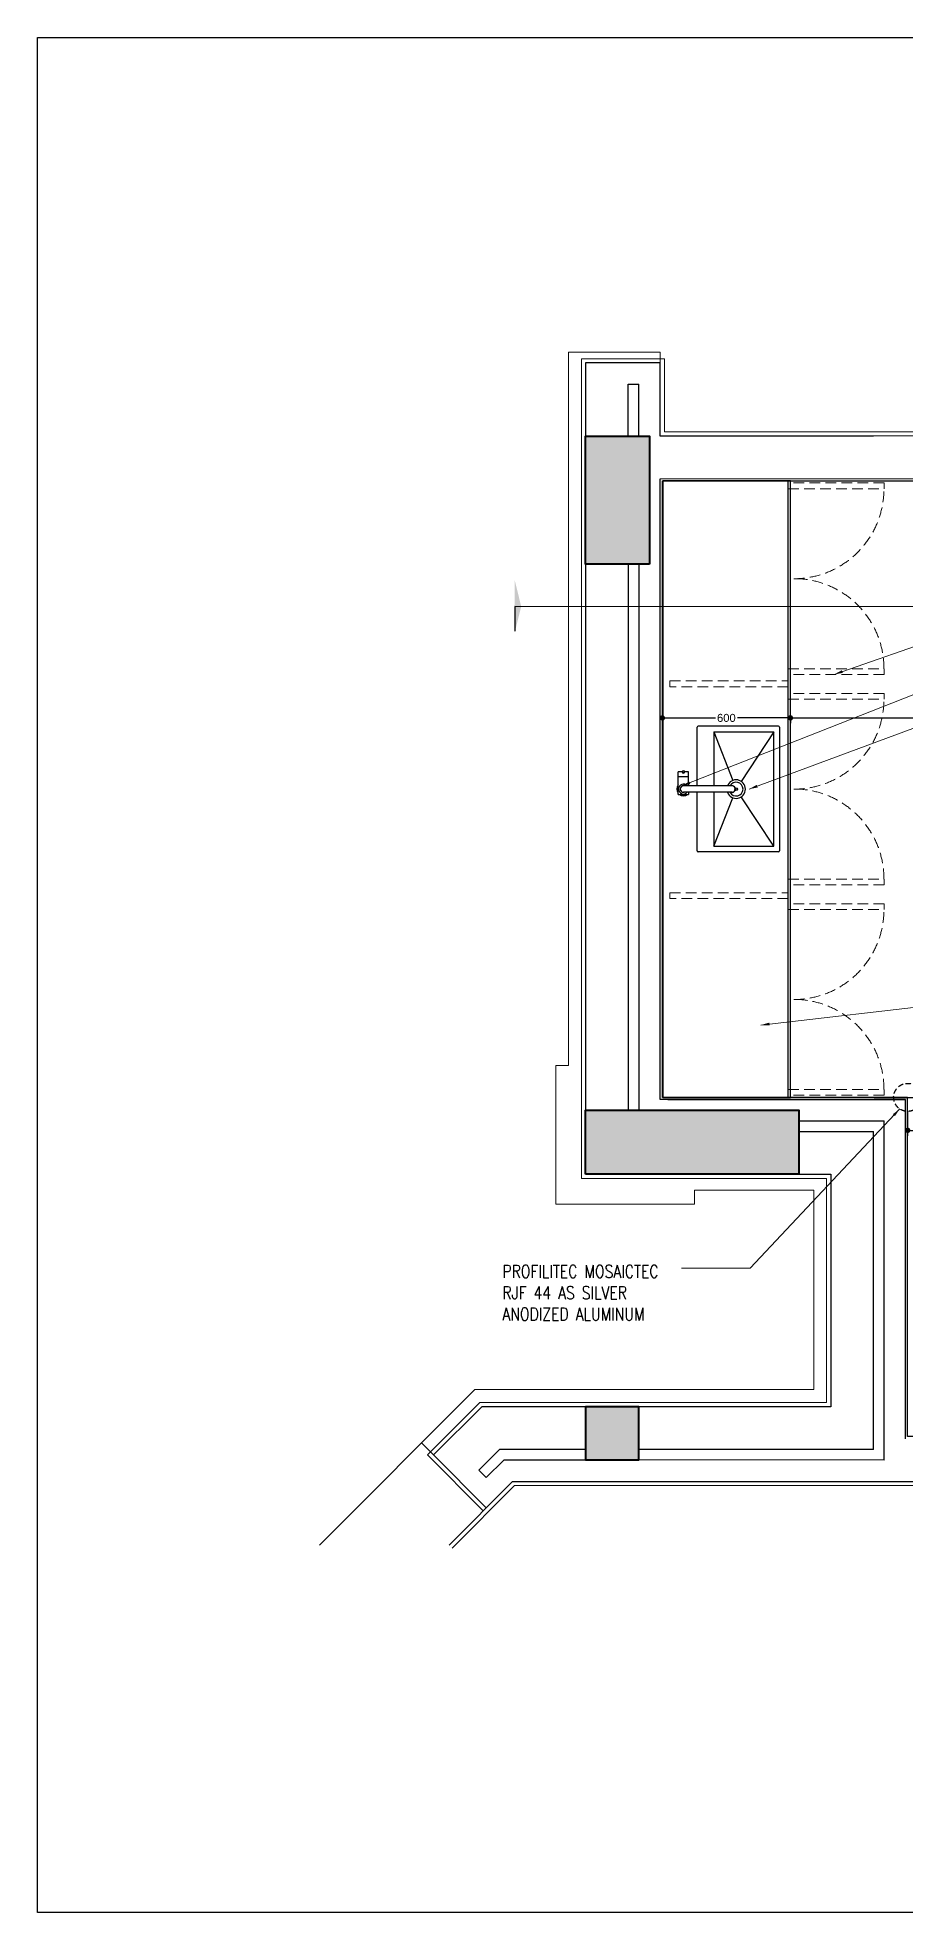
# Model space of a CAD drawing. Header units: inches. Extents: x -12478 to 399182, y -23212 to 525552.
# Drawn here: x 48146 to 52217, y -12085 to -3297 of the extents above; entities that cross this region are included whole.
import ezdxf

# ---------------------------------------------------------------- set-up
doc = ezdxf.new("R2010")
doc.units = ezdxf.units.IN
doc.header["$LTSCALE"] = 1000
doc.header["$MEASUREMENT"] = 0
for name, pattern in [('ACAD_ISO04W100', [30, 24, -3, 0, -3]), ('HIDDEN', [0.375, 0.25, -0.125]), ('HIDDEN2', [0.1875, 0.125, -0.0625])]:
    doc.linetypes.add(name, pattern=pattern)
for name, color, linetype in [('8', 8, 'Continuous'), ('A-WALL', 7, 'Continuous'), ('CQ SPOT DETAILS', 40, 'Continuous'), ('Layer1', 1, 'Continuous')]:
    doc.layers.add(name, color=color, linetype=linetype)
for name, color, linetype, lineweight in [('A-WALL-TILE', 8, 'Continuous', 9), ('Built-in', 253, 'HIDDEN', 0), ('ID-NOTES', 3, 'Continuous', 0), ('WOOD-HID', 8, 'HIDDEN', 18), ('XREF-V2-GF_COLS$0$A-COLS', 5, 'Continuous', 40), ('XREF-V2-GF_COLS$0$A-COLS-PATT', 252, 'Continuous', 20)]:
    doc.layers.add(name, color=color, linetype=linetype, lineweight=lineweight)
doc.styles.add('ID-ROMANS', font='romans.shx', dxfattribs={"width": 0.8})
doc.styles.get("Standard").update_dxf_attribs({"font": 'arial.ttf'})
doc.styles.add('ZZ-Dim All', font='romans.shx', dxfattribs={"width": 0.8})
doc.dimstyles.new('chester 25', dxfattribs={"dimscale": 0.25, "dimtxt": 150, "dimasz": 100, "dimexe": 100, "dimexo": 20, "dimgap": 40, "dimtad": 0, "dimdec": 0, "dimzin": 0, "dimdsep": 46, "dimtxsty": 'Standard', "dimblk": 'DOT', "dimcen": 100, "dimclrd": 1, "dimclre": 1, "dimclrt": 3, "dimadec": 0, "dimazin": 0, "dimtfac": 1, "dimtdec": 0, "dimtofl": 0, "dimtmove": 0, "dimatfit": 3, "dimfxl": 1, "dimtolj": 1, "dimtzin": 0, "dimlwd": -1, "dimarcsym": 0})
doc.dimstyles.new('DIM 0200', dxfattribs={"dimscale": 200, "dimtxt": 1, "dimasz": 0.8, "dimexe": 0.5, "dimexo": 1, "dimgap": 0.4, "dimtad": 1, "dimdec": 0, "dimrnd": 10, "dimdsep": 46, "dimtxsty": 'ZZ-Dim All', "dimblk1": 'ARCHTICK', "dimblk2": 'ARCHTICK', "dimsah": 1, "dimcen": 1, "dimdle": 0.5, "dimclrd": 256, "dimclre": 256, "dimclrt": 256, "dimadec": 0, "dimazin": 2, "dimtfac": 1, "dimtdec": 0, "dimtix": 1, "dimtmove": 2, "dimatfit": 2, "dimfxl": 1, "dimfxlon": 1, "dimtolj": 1, "dimtzin": 0, "dimlwd": -1, "dimlwe": -1, "dimarcsym": 0})

# ---------------------------------------------------------------- blocks, each defined once
blk = doc.blocks.new('_Dot')
at = {"color": 0, "linetype": 'ByBlock', "lineweight": -2}
blk.add_line((-0.5, 0), (-1, 0), dxfattribs=at)
at = {"color": 0, "linetype": 'ByBlock', "const_width": 0.5}
blk.add_lwpolyline([(-0.25, 0, 1), (0.25, 0, 1)], format="xyb", close=True, dxfattribs=at)
blk = doc.blocks.new('*D579')
at = {"layer": '8', "color": 1, "lineweight": -2, "transparency": 16777216}
for p, q in [((52226.7, -8333.5), (52226.7, -8444)), ((53521.7, -8333.5), (53521.7, -8444))]:
    blk.add_line(p, q, dxfattribs=at)
at = {"layer": '8', "color": 1, "transparency": 16777216}
for p, q in [((52251.7, -8419), (52809.8, -8419)), ((53496.7, -8419), (52938.6, -8419))]:
    blk.add_line(p, q, dxfattribs=at)
at = {"layer": 'Defpoints', "color": 0, "transparency": 16777216}
for p in [(52226.7, -8328.5, 0), (53521.7, -8328.5, 0), (53521.7, -8419)]:
    blk.add_point(p, dxfattribs=at)
at = {"layer": '8', "color": 1, "transparency": 16777216, "xscale": 25, "yscale": 25, "zscale": 25, "rotation": 180}
blk.add_blockref('_Dot', (52226.7, -8419), dxfattribs=at)
at = {"layer": '8', "color": 1, "transparency": 16777216, "xscale": 25, "yscale": 25, "zscale": 25}
blk.add_blockref('_Dot', (53521.7, -8419), dxfattribs=at)
at = {"layer": '8', "color": 3, "transparency": 16777216, "insert": (52874.2, -8419), "char_height": 37.5, "attachment_point": 5}
blk.add_mtext('\\A1;1295', dxfattribs=at)
blk = doc.blocks.new('*D581')
at = {"layer": '8', "color": 1, "lineweight": -2, "transparency": 16777216}
for p, q in [((51676.6, -6480.2), (51676.6, -6460.2)), ((53521.7, -6481), (53521.7, -6460.2))]:
    blk.add_line(p, q, dxfattribs=at)
at = {"layer": '8', "color": 1, "transparency": 16777216}
for p, q in [((51701.6, -6485.2), (52534.8, -6485.2)), ((53496.7, -6485.2), (52663.5, -6485.2))]:
    blk.add_line(p, q, dxfattribs=at)
at = {"layer": 'Defpoints', "color": 0, "transparency": 16777216}
for p in [(51676.6, -6485.2), (51676.6, -6485.2), (53521.7, -6486)]:
    blk.add_point(p, dxfattribs=at)
at = {"layer": '8', "color": 1, "transparency": 16777216, "xscale": 25, "yscale": 25, "zscale": 25, "rotation": 180}
blk.add_blockref('_Dot', (51676.6, -6485.2), dxfattribs=at)
at = {"layer": '8', "color": 1, "transparency": 16777216, "xscale": 25, "yscale": 25, "zscale": 25}
blk.add_blockref('_Dot', (53521.7, -6485.2), dxfattribs=at)
at = {"layer": '8', "color": 3, "transparency": 16777216, "insert": (52599.2, -6485.2), "char_height": 37.5, "attachment_point": 5}
blk.add_mtext('\\A1;1845', dxfattribs=at)
blk = doc.blocks.new('*D582')
at = {"layer": '8', "color": 1, "lineweight": -2, "transparency": 16777216}
for p, q in [((52084.6, -5374.5), (52676.1, -5374.5)), ((52069.6, -8264.4), (52676.1, -8264.4))]:
    blk.add_line(p, q, dxfattribs=at)
at = {"layer": '8', "color": 1, "transparency": 16777216}
for p, q in [((52651.1, -5399.5), (52651.1, -6753.2)), ((52651.1, -8239.4), (52651.1, -6885.7))]:
    blk.add_line(p, q, dxfattribs=at)
at = {"layer": 'Defpoints', "color": 0, "transparency": 16777216}
for p in [(52079.6, -5374.5, 0), (52651.1, -5374.5), (52064.6, -8264.4)]:
    blk.add_point(p, dxfattribs=at)
at = {"layer": '8', "color": 1, "transparency": 16777216, "xscale": 25, "yscale": 25, "zscale": 25}
for p, rotation in [((52651.1, -5374.5), 90), ((52651.1, -8264.4), 270)]:
    blk.add_blockref('_Dot', p, dxfattribs=dict(at, rotation=rotation))
at = {"layer": '8', "color": 3, "transparency": 16777216, "insert": (52651.1, -6819.4), "char_height": 37.5, "attachment_point": 5, "rotation": 90}
blk.add_mtext('\\A1;2890', dxfattribs=at)
blk = doc.blocks.new('*D643')
at = {"layer": '8', "color": 1, "lineweight": -2, "transparency": 16777216}
for p, q in [((51076.6, -6481), (51076.6, -6461)), ((51676.7, -6491), (51676.7, -6511))]:
    blk.add_line(p, q, dxfattribs=at)
at = {"layer": '8', "color": 1, "transparency": 16777216}
for p, q in [((51101.6, -6486), (51325.2, -6486)), ((51651.7, -6486), (51428.1, -6486))]:
    blk.add_line(p, q, dxfattribs=at)
at = {"layer": 'Defpoints', "color": 0, "transparency": 16777216}
for p in [(51076.6, -6486, 0), (51076.6, -6486), (51676.7, -6486)]:
    blk.add_point(p, dxfattribs=at)
at = {"layer": '8', "color": 1, "transparency": 16777216, "xscale": 25, "yscale": 25, "zscale": 25, "rotation": 180}
blk.add_blockref('_Dot', (51076.6, -6486), dxfattribs=at)
at = {"layer": '8', "color": 1, "transparency": 16777216, "xscale": 25, "yscale": 25, "zscale": 25}
blk.add_blockref('_Dot', (51676.7, -6486), dxfattribs=at)
at = {"layer": '8', "color": 3, "transparency": 16777216, "insert": (51376.6, -6486), "char_height": 37.5, "attachment_point": 5}
blk.add_mtext('\\A1;600', dxfattribs=at)
blk = doc.blocks.new('_ARCHTICK')
at = {"color": 0, "linetype": 'ByBlock', "const_width": 0.15}
blk.add_lwpolyline([(-0.5, -0.5), (0.5, 0.5)], dxfattribs=at)

msp = doc.modelspace()

# ---------------------------------------------------------------- hatches: boundary and pattern name
at = {"layer": 'Layer1'}
for points in [[(50384.4, -5841.4), (50414.6, -5963.8), (50384.2, -5963.7)], [(50384, -6086.2), (50414.5, -5963.8), (50384.1, -5963.8)]]:
    msp.add_hatch(color=256, dxfattribs=at).paths.add_polyline_path(points)
at = {"layer": 'XREF-V2-GF_COLS$0$A-COLS-PATT'}
for points in [[(51016.6, -5764.5), (50716.6, -5764.5), (50716.6, -5164.5), (51016.6, -5164.5)], [(50716.7, -8624.5), (50716.7, -8324.5), (51716.7, -8324.5), (51716.7, -8624.5)], [(50966.7, -9714.5), (50716.7, -9714.5), (50716.7, -9964), (50966.7, -9964)]]:
    msp.add_hatch(color=256, dxfattribs=at).paths.add_polyline_path(points)

# ---------------------------------------------------------------- linework, layer by layer
at = {"color": 8}
msp.add_line((51077.9, -5374.5, 0), (51078, -8264.5, 0), dxfattribs=at)
at = {"color": 6}
msp.add_line((51666.8, -8264.4, 0), (51666.7, -5374.5, 0), dxfattribs=at)
at = {"color": 1}
for p, q in [((51239, -6804.5, 0), (51239.2, -6529.6, 0)), ((51620.8, -6524.9, 0), (51244, -6524.7, 0)), ((51317.9, -6551.3, 0), (51317.8, -6804.5, 0)), ((51317.9, -6551.3, 0), (51406.4, -6779, 0)), ((51317.9, -6551.3, 0), (51599, -6551.5, 0)), ((51599, -6551.5, 0), (51446.1, -6783.2, 0)), ((51598.7, -7087.6, 0), (51599, -6551.5, 0)), ((51625.6, -6529.8, 0), (51625.3, -7109.4, 0)), ((51151.3, -6760.6, 0), (51151.3, -6738.6, 0)), ((51151.3, -6844.4, 0), (51151.3, -6761.9, 0)), ((51169.4, -6738, 0), (51152, -6738, 0)), ((51152, -6761.2, 0), (51198.9, -6761.2, 0)), ((51169.8, -6738.6, 0), (51169.8, -6738.3, 0)), ((51170.4, -6738, 0), (51170.4, -6741.2, 0)), ((51180.4, -6741.2, 0), (51180.4, -6738, 0)), ((51181.1, -6738.3, 0), (51181.1, -6738.6, 0)), ((51198.9, -6738, 0), (51181.4, -6738, 0)), ((51199.6, -6760.6, 0), (51199.6, -6738.7, 0)), ((51199.6, -6804.5, 0), (51199.6, -6761.9, 0)), ((51152, -6845.1, 0), (51198.9, -6845.1, 0)), ((51403.7, -6804.5, 0), (51175.4, -6804.5, 0)), ((51403.7, -6834.4, 0), (51175.4, -6834.4, 0)), ((51199.6, -6834.4, 0), (51199.6, -6844.4, 0)), ((51238.9, -7109.2, 0), (51239, -6834.4, 0)), ((51317.7, -6834.4, 0), (51317.6, -7087.5, 0)), ((51317.6, -7087.5, 0), (51406.4, -6860, 0)), ((51598.7, -7087.6, 0), (51446.1, -6855.8, 0)), ((51620.4, -7114.2, 0), (51243.7, -7114, 0)), ((51317.6, -7087.5, 0), (51598.7, -7087.6, 0))]:
    msp.add_line(p, q, dxfattribs=at)
at = {"color": 6, "elevation": 0}
msp.add_lwpolyline([(51077.9, -8264.5), (51676.7, -8264.5), (51676.7, -5374.5), (51077.9, -5374.5)], close=True, dxfattribs=at)
at = {"color": 1}
for centre, radius in [((51175.4, -6738, 0), 5), ((51422.2, -6819.5, 0), 5.99), ((51422.2, -6819.5, 0), 5.33)]:
    msp.add_circle(centre, radius, dxfattribs=at)
for centre, radius, start, end in [((51244.2, -6529.8, 0), 5.03, 92.19909, 177.73512), ((51620.3, -6530.2, 0), 5.27, 4.57846, 85.35574), ((51152, -6738.7, 0), 0.692, 92.48301, 171.59094), ((51152, -6760.5, 0), 0.7, 186.0585, 266.57997), ((51152, -6761.9, 0), 0.694, 93.2138, 177.87925), ((51169.4, -6738.4, 0), 0.354, 6.86433, 84.13568), ((51175.4, -6738.5, 0), 5.67, 181.00024, 358.99959), ((51181.4, -6738.3, 0), 0.337, 93.55017, 175.44982), ((51198.9, -6738.8, 0), 0.746, 5.8888, 85.1568), ((51198.9, -6760.5, 0), 0.689, 270.73877, 358.21523), ((51198.9, -6761.9, 0), 0.713, 3.60813, 87.43787), ((51175.4, -6819.5, 0), 31, 141.1039, 218.8961), ((51152, -6844.3, 0), 0.75, 186.00186, 263.98438), ((51175.4, -6819.5, 0), 23.1, 40.4172, 179.99908), ((51175.4, -6819.5, 0), 23.1, 180.00092, 319.5828), ((51175.4, -6819.5, 0), 31, 235.69203, 304.30797), ((51175.4, -6819.5, 0), 15.2, 80.18626, 179.99976), ((51175.4, -6819.5, 0), 15.2, 180.00024, 279.81374), ((51175.8, -6819.8, 0), 15.3, 91.62034, 178.60983), ((51175.8, -6819.1, 0), 15.3, 181.39017, 268.37966), ((51198.9, -6844.4, 0), 0.7, 272.64473, 357.36903), ((51175.4, -6819.5, 0), 31, 28.85168, 38.8228), ((51175.4, -6819.5, 0), 31, 321.1772, 331.14832), ((51422.2, -6819.5, 0), 43.5, 200.13423, 159.86577), ((51422.2, -6819.5, 0), 32.4, 207.48618, 152.51382), ((51403.6, -6819.5, 0), 15.3, 0.17751, 100.54711), ((51403.6, -6819.4, 0), 15.3, 259.45289, 359.82249), ((51403.4, -6819.7, 0), 15.2, 1.04672, 88.97324), ((51403.4, -6819.2, 0), 15.2, 271.02676, 358.95328), ((51243.9, -7109, 0), 5.03, 182.19909, 267.73512), ((51620, -7109, 0), 5.27, 274.57846, 355.35574)]:
    msp.add_arc(centre, radius, start, end, dxfattribs=at)
at = {"layer": '8', "color": 1}
msp.add_lwpolyline([(48146.1, -3296.5), (57905, -3296.5), (57905, -12085.2), (48146.1, -12085.2)], close=True, dxfattribs=at)
at = {"layer": 'A-WALL', "color": 1}
for p, q in [((50916.6, -5164.5, 0), (50916.6, -4922, 0)), ((50916.6, -4922, 0), (50966.6, -4922, 0)), ((50966.6, -5164.5, 0), (50966.6, -4922, 0)), ((50916.6, -5764.5, 0), (50916.7, -8324.5, 0)), ((50966.6, -5764.5, 0), (50966.7, -8324.5, 0)), ((51716.7, -8374.5, 0), (52116.7, -8374.5, 0)), ((51716.7, -8424.5, 0), (52066.7, -8424.5, 0)), ((52066.7, -9914.5, 0), (52066.7, -8424.4, 0)), ((52116.7, -9964.5, 0), (52116.7, -8374.4, 0)), ((50215.5, -10011.3, 0), (50312.3, -9914.5, 0)), ((50716.7, -9914.5, 0), (50312.3, -9914.5, 0)), ((52066.7, -9914.5, 0), (50966.7, -9914.5, 0)), ((50250.9, -10046.6, 0), (50215.5, -10011.3, 0)), ((50250.9, -10046.6, 0), (50333, -9964.5, 0)), ((50716.7, -9964.5, 0), (50333, -9964.5, 0)), ((52116.7, -9964.5, 0), (50966.7, -9964, 0))]:
    msp.add_line(p, q, dxfattribs=at)
at = {"layer": 'A-WALL'}
for p, q in [((51066.6, -5364.5, 0), (53991.6, -5364, 0)), ((51101.7, -8274.5, 0), (52216.7, -8274.4, 0)), ((52216.7, -9864.5, 0), (52216.7, -8274.5, 0)), ((50076.2, -10362.7, 0), (50374.4, -10064.5, 0)), ((50374.4, -10064.5, 0), (55691.7, -10064.4, 0))]:
    msp.add_line(p, q, dxfattribs=at)
at = {"layer": 'A-WALL', "elevation": 0}
for points in [[(55591.6, -5164.4), (52066.6, -5164.5), (51066.6, -5164.5), (51066.6, -4822), (50716.6, -4822), (50716.6, -5764.5), (50716.7, -8624.5), (51866.7, -8624.5), (51866.7, -9714.5), (50229.5, -9714.5), (50003.4, -9940.5), (50250.9, -10188)], [(52216.7, -9864.5), (52216.7, -8274.4), (51066.7, -8274.5), (51066.6, -5364.5), (55491.6, -5364.4)]]:
    msp.add_lwpolyline(points, dxfattribs=at)
at = {"layer": 'A-WALL', "color": 8, "elevation": 0}
msp.add_lwpolyline([(55491.7, -6464.4), (55481.7, -6464.4), (55481.7, -6654), (53521.7, -6654), (53521.7, -9854.5), (52226.7, -9854.5), (52226.7, -8264.4), (51076.7, -8264.5), (51076.6, -5374.5), (55481.6, -5374.4), (55481.7, -5564.4), (55491.7, -5564.4)], dxfattribs=at)
at = {"layer": 'A-WALL-TILE', "lineweight": 0}
for p, q in [((51086.6, -4802, 0), (50696.6, -4802, 0)), ((50696.6, -4802, 0), (50696.6, -5764.5, 0)), ((51086.6, -5144.5, 0), (51086.6, -4802, 0)), ((52066.6, -5144.5, 0), (51086.6, -5144.5, 0)), ((55611.6, -5144.5, 0), (52066.6, -5144.5, 0)), ((50696.6, -5764.5, 0), (50696.7, -8644.5, 0)), ((50696.7, -8644.5, 0), (51846.7, -8644.5, 0)), ((51846.7, -8644.5, 0), (51846.7, -9694.5, 0)), ((50221.2, -9694.5, 0), (49975.1, -9940.5, 0)), ((51846.7, -9694.5, 0), (50221.2, -9694.5, 0)), ((49975.1, -9940.5, 0), (50236.7, -10202.2, 0)), ((50090.3, -10376.9, 0), (50382.7, -10084.5, 0)), ((50382.7, -10084.5, 0), (55691.7, -10084.4, 0))]:
    msp.add_line(p, q, dxfattribs=at)
at = {"layer": 'A-WALL-TILE'}
msp.add_line((50003.4, -9940.5), (49946.8, -9884), dxfattribs=at)
at = {"layer": 'A-WALL-TILE', "elevation": 0}
msp.add_lwpolyline([(49468.1, -10362.7), (50196.3, -9634.5), (51786.7, -9634.5), (51786.7, -8699.5), (51226.7, -8699.5), (51226.7, -8764.5), (50576.7, -8764.5), (50576.7, -8114.5), (50636.7, -8114.5), (50636.6, -4772), (51066.6, -4772), (51066.6, -4822)], dxfattribs=at)
at = {"layer": 'Built-in', "linetype": 'HIDDEN2', "ltscale": 0.4, "elevation": 0}
msp.add_lwpolyline([(51101.7, -8274.5), (51101.7, -8274.5)], dxfattribs=at)
at = {"layer": 'CQ SPOT DETAILS', "color": 8, "linetype": 'HIDDEN', "ltscale": 0.1}
msp.add_circle((52226.7, -8264.4, 0), 65.7, dxfattribs=at)
at = {"layer": 'Layer1'}
msp.add_line((50384.1, -5963.8, 0), (50384, -6078.8, 0), dxfattribs=at)
at = {"layer": 'Layer1', "linetype": 'ACAD_ISO04W100', "ltscale": 10}
msp.add_line((56327.5, -5967.7), (50384.1, -5963.8, 0), dxfattribs=at)
at = {"layer": 'WOOD-HID', "linetype": 'HIDDEN2', "ltscale": 0.4, "elevation": 0}
for points in [[(51666.8, -5411.4), (52115.8, -5411.4), (52115.8, -5384.5), (51666.8, -5384.5)], [(51111.6, -6312.8), (51666.7, -6312.8), (51666.7, -6339.7), (51111.6, -6339.7)], [(51666.8, -6255), (52115.8, -6255), (52115.8, -6281.9), (51666.8, -6281.9)], [(51666.8, -6397.6), (52115.8, -6397.6), (52115.8, -6370.7), (51666.8, -6370.7)], [(51666.8, -7241.1), (52115.8, -7241.1), (52115.8, -7268), (51666.8, -7268)], [(51111.7, -7305.7), (51666.7, -7305.7), (51666.7, -7332.6), (51111.7, -7332.6)], [(51666.8, -7383.7), (52115.8, -7383.7), (52115.8, -7356.8), (51666.8, -7356.8)], [(51666.8, -8227.3), (52115.8, -8227.3), (52115.8, -8254.1), (51666.8, -8254.1)]]:
    msp.add_lwpolyline(points, close=True, dxfattribs=at)
at = {"layer": 'WOOD-HID', "linetype": 'HIDDEN2', "ltscale": 0.4}
for centre, start, end in [((51693.6, -5411.4, 0), 270, 0.00039), ((51693.6, -6255, 0), 359.99961, 90), ((51693.6, -6397.6, 0), 270, 0.00039), ((51693.6, -7241.1, 0), 359.99961, 90), ((51693.6, -7383.7, 0), 270, 0.00039), ((51693.6, -8227.3, 0), 359.99961, 90)]:
    msp.add_arc(centre, 422.1, start, end, dxfattribs=at)
at = {"layer": 'XREF-V2-GF_COLS$0$A-COLS', "elevation": 0}
for points in [[(51016.6, -5764.5), (50716.6, -5764.5), (50716.6, -5164.5), (51016.6, -5164.5)], [(51016.6, -5764.5), (50716.6, -5764.5), (50716.6, -5164.5), (51016.6, -5164.5)], [(50716.7, -8624.5), (50716.7, -8324.5), (51716.7, -8324.5), (51716.7, -8624.5)], [(50716.7, -8624.5), (50716.7, -8324.5), (51716.7, -8324.5), (51716.7, -8624.5)], [(50716.7, -9714.5), (50716.7, -9964), (50966.7, -9964), (50966.7, -9714.5)], [(50716.7, -9714.5), (50716.7, -9964), (50966.7, -9964), (50966.7, -9714.5)]]:
    msp.add_lwpolyline(points, close=True, dxfattribs=at)

# ---------------------------------------------------------------- texts
at = {"layer": 'Defpoints', "color": 1}
for tag, p, s, height, rotation in [('MODELNUMBER', (51175.3, -6819.6, 0), 'K-22972', 0.0267, 90), ('TRADENAME', (51175.4, -6819.6, 0), 'CRUE', 0.0267, 90), ('PRODUCT', (51175.4, -6819.6, 0), 'KITCHEN SINK FAUCET', 0.0267, 90), ('MODELNUMBER', (51432.1, -6819.5, 0), 'K-80169-1', 0.0193, 89.9671), ('TRADENAME', (51432.1, -6819.5, 0), 'VAULT', 0.0193, 89.9671), ('PRODUCT', (51432.2, -6819.5, 0), 'KITCHEN SINK', 0.0193, 89.9671), ('MATERIAL', (51432.2, -6819.5, 0), 'STAINLESS STEEL', 0.0193, 89.9671)]:
    msp.add_attdef(tag, p, s, height=height, rotation=rotation, dxfattribs=at)
at = {"layer": 'ID-NOTES', "color": 3, "insert": (50326.2, -9050.3, 375.8), "char_height": 60, "width": 815.203, "attachment_point": 1, "style": 'ID-ROMANS'}
msp.add_mtext('\\pxql,t16;{\\C256;PROFILITEC MOSAICTEC RJF 44 AS SILVER ANODIZED ALUMINUM}', dxfattribs=at)

# ---------------------------------------------------------------- dimensions: what is measured, and where the dimension line sits
at = {"layer": '8', "color": 2}
dim = msp.add_linear_dim(base=(52651.1, -5374.5), p1=(52064.6, -8264.4), p2=(52079.6, -5374.5, 0), angle=90, dimstyle='chester 25', dxfattribs=at)
dim.commit()
dim.dimension.update_dxf_attribs({"geometry": '*D582', "text_midpoint": (52651.1, -6819.4)})
for base, p1, p2, picture, middle in [((51076.6, -6486), (51676.7, -6486), (51076.6, -6486, 0), '*D643', (51376.6, -6486)), ((51676.6, -6485.2), (53521.7, -6486), (51676.6, -6485.2), '*D581', (52599.2, -6485.2)), ((53521.7, -8419), (52226.7, -8328.5, 0), (53521.7, -8328.5, 0), '*D579', (52874.2, -8419))]:
    dim = msp.add_linear_dim(base=base, p1=p1, p2=p2, dimstyle='chester 25', dxfattribs=at)
    dim.commit()
    dim.dimension.update_dxf_attribs({"geometry": picture, "text_midpoint": middle})

# ---------------------------------------------------------------- leaders
at = {"layer": 'ID-NOTES'}
for points in [[(51882.6, -6281.9), (54595.5, -5334.7), (56833.6, -5334.7)], [(51167.7, -6804.5, -751.7), (54269.5, -5581.8, -751.7), (56833.3, -5581.8, -751.7)], [(51483.6, -6819.6, -751.7), (54255.9, -5793.9, -751.7), (56831.3, -5793.9, -751.7)], [(51538.7, -7925.4, -751.7), (55902.1, -7421, -751.7), (56800.4, -7421, -751.7)], [(52189.5, -8318.7), (51488.4, -9065.5), (51166.2, -9065.5)]]:
    msp.add_leader(points, dimstyle='DIM 0200', override={"dimasz": 0.2, "dimtad": 0, "dimclrd": 8}, dxfattribs=at)

doc.saveas('drawing.dxf')
